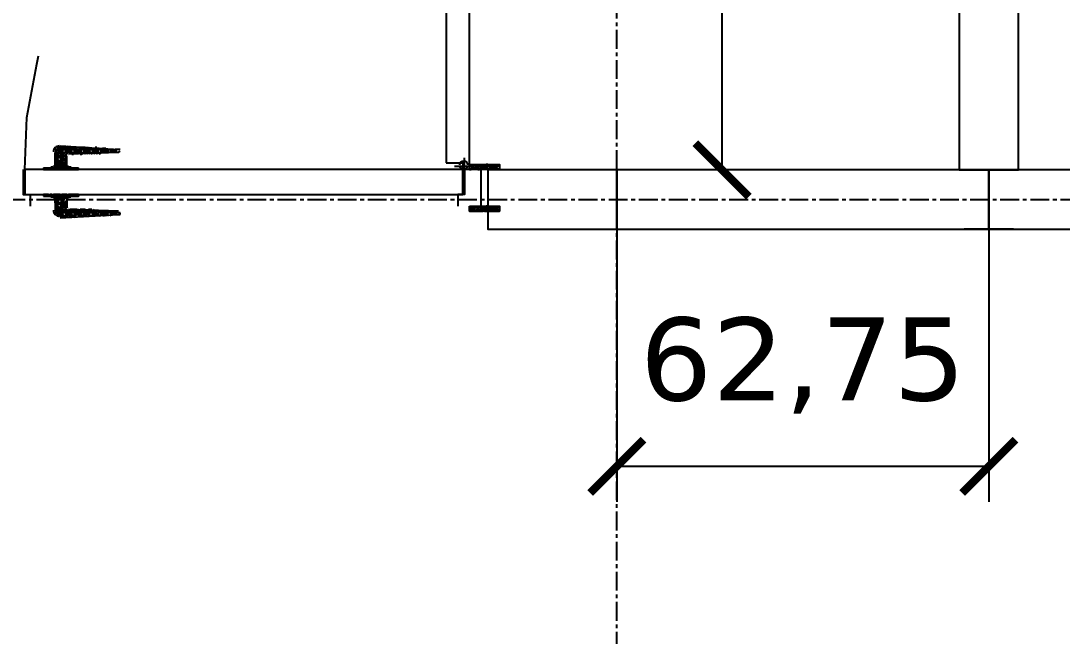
# Model space of a CAD drawing. Header units: centimetres. Extents: x -135 to 5290, y -1327 to 1388.
# Drawn here: x 668.5 to 844.1, y 561.8 to 665.7 of the extents above; entities that cross this region are included whole.
import ezdxf

# ---------------------------------------------------------------- set-up
doc = ezdxf.new("R2010")
doc.units = ezdxf.units.CM
doc.linetypes.add('CENTER', pattern=[5.08, 3.175, -0.635, 0.635, -0.635])
for name, color, linetype in [('AKS', 4, 'CENTER'), ('IC_DUVAR_100', 30, 'Continuous'), ('IC_KAPILAR', 7, 'Continuous'), ('IC_UCLU_H_100', 3, 'Continuous'), ('OZEL_PANEL_OLCU_CM', 3, 'Continuous')]:
    doc.layers.add(name, color=color, linetype=linetype)
doc.styles.add('PORTMAN', font='DejaVuSans.ttf')
doc.dimstyles.new('PORTMAN', dxfattribs={"dimtxt": 14, "dimasz": 9, "dimexe": 6, "dimexo": 5, "dimgap": 4, "dimtad": 1, "dimtxsty": 'PORTMAN', "dimblk": 'ARCHTICK', "dimcen": 2.5, "dimazin": 3, "dimtfac": 0.5, "dimtmove": 2, "dimatfit": 3})

# ---------------------------------------------------------------- blocks, each defined once
blk = doc.blocks.new('kaynak-ic-kapi')
at = {"color": 133, "linetype": 'Continuous', "lineweight": 25, "true_color": 0x6ec1dd}
for p, q in [((54328.39, 7919.03), (54328.39, 7993.18)), ((54324.44, 7991.77), (54324.44, 7920.16)), ((54258.47, 7922.41), (54259.03, 7922.41)), ((54259.03, 7922.41), (54258.47, 7922.41)), ((54258.47, 7921.57), (54258.75, 7922.41)), ((54258.75, 7922.7), (54258.75, 7922.7)), ((54259.03, 7922.7), (54258.75, 7922.7)), ((54258.75, 7922.7), (54258.75, 7922.7)), ((54259.03, 7922.13), (54258.75, 7922.41)), ((54259.03, 7922.7), (54259.31, 7922.98)), ((54259.03, 7922.41), (54259.03, 7922.7)), ((54259.31, 7922.7), (54259.03, 7922.7)), ((54259.03, 7922.41), (54259.03, 7922.41)), ((54259.31, 7922.41), (54259.03, 7922.13)), ((54259.31, 7922.98), (54259.31, 7922.7)), ((54259.31, 7922.98), (54269.18, 7922.41)), ((54259.31, 7922.7), (54259.6, 7922.7)), ((54259.31, 7922.41), (54259.6, 7922.41)), ((54259.6, 7922.7), (54259.6, 7922.98)), ((54259.6, 7922.41), (54259.6, 7922.7)), ((54260.44, 7922.7), (54259.6, 7922.7)), ((54259.6, 7922.41), (54259.6, 7922.41)), ((54260.44, 7922.41), (54259.6, 7922.41)), ((54259.6, 7922.41), (54259.88, 7921.57)), ((54259.88, 7921.57), (54260.44, 7922.41)), ((54260.16, 7922.98), (54260.44, 7922.7)), ((54260.72, 7922.41), (54260.16, 7921.29)), ((54260.44, 7922.98), (54260.44, 7922.7)), ((54260.72, 7922.41), (54260.44, 7922.7)), ((54260.72, 7922.41), (54260.44, 7922.41)), ((54260.44, 7922.13), (54260.44, 7922.41)), ((54260.72, 7922.7), (54260.72, 7922.98)), ((54261.01, 7922.7), (54260.72, 7922.7)), ((54260.72, 7922.7), (54260.72, 7922.7)), ((54260.72, 7922.7), (54261.01, 7922.7)), ((54260.72, 7922.41), (54260.72, 7922.13)), ((54260.72, 7922.41), (54261.01, 7922.41)), ((54261.29, 7922.41), (54261.01, 7922.7)), ((54262.13, 7922.7), (54261.01, 7922.7)), ((54261.01, 7922.7), (54261.29, 7922.7)), ((54261.29, 7922.41), (54261.01, 7922.41)), ((54262.13, 7922.41), (54261.01, 7922.41)), ((54261.01, 7922.41), (54261.57, 7921.57)), ((54262.13, 7922.41), (54261.57, 7921.57)), ((54261.57, 7921.57), (54261.85, 7922.41)), ((54261.85, 7922.7), (54261.85, 7922.7)), ((54261.85, 7922.7), (54261.85, 7922.7)), ((54262.13, 7922.13), (54261.85, 7922.41)), ((54262.13, 7922.41), (54262.13, 7922.7)), ((54262.13, 7922.41), (54262.13, 7922.7)), ((54262.42, 7922.7), (54262.13, 7922.7)), ((54262.13, 7922.41), (54262.13, 7922.41)), ((54262.42, 7922.41), (54262.13, 7922.13)), ((54262.42, 7922.7), (54262.42, 7922.7)), ((54262.42, 7922.7), (54262.7, 7922.7)), ((54262.7, 7921.57), (54262.42, 7922.41)), ((54262.42, 7922.41), (54262.7, 7922.41)), ((54262.7, 7922.41), (54262.7, 7922.7)), ((54263.54, 7922.7), (54262.7, 7922.7)), ((54262.7, 7922.7), (54262.7, 7922.7)), ((54262.7, 7922.41), (54262.7, 7922.41)), ((54263.54, 7922.41), (54262.7, 7922.41)), ((54262.7, 7922.41), (54262.98, 7921.57)), ((54262.98, 7921.57), (54263.54, 7922.41)), ((54263.83, 7922.41), (54263.26, 7921.57)), ((54263.54, 7922.41), (54263.54, 7922.7)), ((54263.54, 7922.7), (54263.54, 7922.7)), ((54263.54, 7922.7), (54263.54, 7922.7)), ((54263.54, 7922.41), (54263.54, 7922.41)), ((54263.54, 7922.13), (54263.54, 7922.41)), ((54263.83, 7922.7), (54263.83, 7922.7)), ((54263.83, 7922.7), (54263.83, 7922.7)), ((54263.83, 7922.7), (54264.11, 7922.7)), ((54263.83, 7922.41), (54263.83, 7922.13)), ((54263.83, 7922.41), (54264.11, 7922.41)), ((54264.39, 7922.41), (54264.11, 7922.7)), ((54264.11, 7922.7), (54264.11, 7922.7)), ((54264.39, 7922.41), (54264.11, 7922.41)), ((54264.95, 7922.41), (54264.11, 7922.41)), ((54264.11, 7922.41), (54264.67, 7921.57)), ((54264.67, 7921.57), (54264.95, 7922.41)), ((54265.24, 7922.41), (54264.95, 7921.57)), ((54265.24, 7922.41), (54264.95, 7922.41)), ((54264.95, 7922.13), (54264.95, 7922.41)), ((54265.24, 7922.41), (54265.24, 7922.7)), ((54265.24, 7922.41), (54265.24, 7922.7)), ((54265.52, 7922.7), (54265.24, 7922.7)), ((54265.52, 7922.41), (54265.24, 7922.13)), ((54265.52, 7922.7), (54265.52, 7922.7)), ((54265.52, 7922.7), (54265.52, 7922.7)), ((54265.52, 7922.7), (54265.52, 7922.7)), ((54265.8, 7921.57), (54265.52, 7922.41)), ((54265.52, 7922.41), (54265.52, 7922.41)), ((54265.52, 7922.41), (54266.08, 7921.57)), ((54265.8, 7922.41), (54265.8, 7922.7)), ((54265.8, 7922.41), (54265.8, 7922.41)), ((54266.64, 7922.41), (54265.8, 7922.41)), ((54266.08, 7921.57), (54266.36, 7922.41)), ((54266.93, 7922.41), (54266.36, 7921.85)), ((54266.64, 7922.13), (54266.36, 7922.41)), ((54266.64, 7922.41), (54266.64, 7922.7)), ((54266.64, 7922.41), (54266.64, 7922.41)), ((54266.93, 7922.41), (54266.64, 7922.13)), ((54266.93, 7922.41), (54268.34, 7922.41)), ((54266.93, 7922.41), (54267.21, 7922.41)), ((54267.21, 7922.41), (54267.21, 7922.41)), ((54267.21, 7922.41), (54267.21, 7922.41)), ((54268.05, 7922.41), (54267.21, 7922.41)), ((54267.21, 7922.41), (54267.49, 7921.85)), ((54267.77, 7921.85), (54268.05, 7922.41)), ((54268.34, 7922.41), (54268.05, 7921.85)), ((54268.34, 7922.41), (54268.05, 7922.41)), ((54268.05, 7922.13), (54268.05, 7922.41)), ((54268.62, 7921.85), (54268.34, 7922.41)), ((54268.34, 7922.41), (54268.34, 7922.41)), ((54268.34, 7922.41), (54268.34, 7922.13)), ((54268.34, 7922.41), (54268.62, 7922.41)), ((54268.9, 7922.41), (54268.62, 7922.41)), ((54269.46, 7922.41), (54268.62, 7922.41)), ((54268.62, 7922.41), (54268.9, 7921.85)), ((54258.47, 7921.85), (54258.47, 7921.57)), ((54258.47, 7919.59), (54258.47, 7921.85)), ((54258.47, 7921.29), (54258.47, 7921.57)), ((54258.47, 7921.57), (54258.47, 7921.57)), ((54258.47, 7921.29), (54258.47, 7921.29)), ((54258.47, 7921.29), (54258.75, 7921.29)), ((54258.47, 7921), (54258.47, 7920.72)), ((54258.47, 7921), (54258.75, 7921)), ((54258.47, 7920.72), (54258.47, 7920.72)), ((54258.47, 7920.72), (54258.47, 7920.72)), ((54258.47, 7920.72), (54258.75, 7920.16)), ((54258.75, 7921.29), (54259.31, 7922.13)), ((54259.03, 7921.29), (54258.75, 7921.29)), ((54259.03, 7921.29), (54258.75, 7921)), ((54259.6, 7921.29), (54258.75, 7921.29)), ((54259.6, 7921), (54258.75, 7921)), ((54258.75, 7921), (54259.31, 7920.16)), ((54259.03, 7922.13), (54259.31, 7922.13)), ((54259.03, 7922.13), (54259.6, 7921.29)), ((54259.03, 7920.16), (54259.6, 7921)), ((54259.6, 7921.57), (54259.6, 7921.29)), ((54259.6, 7921.57), (54259.88, 7921.57)), ((54259.88, 7921.29), (54259.6, 7921.29)), ((54259.88, 7921.29), (54259.6, 7921)), ((54259.6, 7920.72), (54259.6, 7921)), ((54259.6, 7920.72), (54259.88, 7920.72)), ((54259.6, 7919.88), (54259.88, 7920.72)), ((54260.16, 7921.29), (54259.88, 7921.57)), ((54260.16, 7921), (54259.88, 7920.72)), ((54259.88, 7920.72), (54260.44, 7920.16)), ((54260.16, 7921.29), (54260.72, 7922.13)), ((54260.16, 7921.29), (54260.16, 7921.29)), ((54260.44, 7920.44), (54260.16, 7921)), ((54260.16, 7921), (54260.16, 7921)), ((54260.16, 7921), (54260.44, 7921)), ((54260.44, 7922.13), (54260.72, 7922.13)), ((54260.44, 7921.29), (54260.44, 7921.29)), ((54260.44, 7921.29), (54260.44, 7921.29)), ((54260.44, 7919.59), (54260.44, 7921.29)), ((54260.44, 7921), (54260.44, 7921)), ((54260.44, 7921), (54260.44, 7921)), ((54260.72, 7922.13), (54261.01, 7921.57)), ((54269.18, 7921.85), (54260.72, 7921.57)), ((54260.72, 7921.29), (54260.72, 7921.29)), ((54261.29, 7921.57), (54261.29, 7921.57)), ((54261.29, 7921.57), (54261.57, 7921.57)), ((54261.85, 7921.57), (54262.13, 7922.13)), ((54262.13, 7922.13), (54262.13, 7922.13)), ((54262.13, 7922.13), (54262.42, 7921.57)), ((54262.7, 7921.57), (54262.7, 7921.57)), ((54262.7, 7921.57), (54262.98, 7921.57)), ((54263.54, 7922.13), (54263.83, 7922.13)), ((54263.54, 7921.57), (54263.83, 7922.13)), ((54263.83, 7922.13), (54264.11, 7921.57)), ((54264.95, 7922.13), (54265.24, 7922.13)), ((54264.95, 7921.57), (54265.24, 7922.13)), ((54265.24, 7922.13), (54265.52, 7921.57)), ((54266.64, 7922.13), (54266.93, 7922.13)), ((54266.64, 7921.85), (54266.93, 7922.13)), ((54266.64, 7922.13), (54266.93, 7921.85)), ((54268.05, 7922.13), (54268.34, 7922.13)), ((54268.34, 7921.85), (54268.34, 7922.13)), ((54268.34, 7922.13), (54268.62, 7921.85)), ((54269.18, 7921.85), (54269.46, 7922.13)), ((54269.46, 7922.13), (54269.46, 7922.13)), ((54327.54, 7918.47), (54327.54, 7921)), ((54327.54, 7919.03), (54253.39, 7919.03)), ((54253.39, 7919.03), (54253.39, 7914.8)), ((54256.78, 7919.03), (54256.49, 7919.31)), ((54256.49, 7919.31), (54262.42, 7919.31)), ((54256.78, 7919.03), (54256.49, 7919.03)), ((54256.49, 7919.03), (54256.49, 7919.03)), ((54256.78, 7919.03), (54257.06, 7919.31)), ((54256.78, 7919.31), (54257.06, 7919.03)), ((54256.78, 7919.03), (54257.06, 7919.03)), ((54257.34, 7919.31), (54257.06, 7919.03)), ((54257.34, 7919.03), (54257.62, 7919.31)), ((54257.62, 7919.31), (54257.9, 7919.03)), ((54257.9, 7919.31), (54257.9, 7919.59)), ((54257.9, 7919.59), (54258.19, 7919.31)), ((54257.9, 7919.59), (54257.9, 7919.31)), ((54258.19, 7919.03), (54257.9, 7919.31)), ((54258.19, 7919.59), (54258.19, 7919.59)), ((54259.03, 7919.59), (54258.19, 7919.59)), ((54258.19, 7919.59), (54260.72, 7919.59)), ((54258.19, 7919.59), (54258.19, 7919.59)), ((54258.19, 7919.31), (54258.47, 7919.03)), ((54258.19, 7919.03), (54258.19, 7919.03)), ((54258.19, 7919.03), (54258.47, 7919.03)), ((54259.03, 7920.16), (54258.47, 7920.16)), ((54258.47, 7919.88), (54259.03, 7919.88)), ((54258.47, 7919.03), (54258.75, 7919.31)), ((54259.03, 7920.16), (54258.75, 7920.16)), ((54259.03, 7919.31), (54258.75, 7919.59)), ((54258.75, 7919.31), (54258.75, 7919.59)), ((54259.03, 7919.88), (54259.03, 7920.16)), ((54259.31, 7919.88), (54259.03, 7920.16)), ((54259.03, 7920.16), (54259.31, 7920.16)), ((54259.03, 7919.88), (54259.03, 7919.59)), ((54259.03, 7919.59), (54259.31, 7919.31)), ((54259.03, 7919.31), (54259.31, 7919.31)), ((54259.03, 7919.03), (54259.31, 7919.31)), ((54259.31, 7919.88), (54260.44, 7919.88)), ((54259.31, 7919.88), (54259.6, 7919.88)), ((54259.31, 7919.88), (54259.6, 7919.88)), ((54259.31, 7919.31), (54259.6, 7919.03)), ((54259.6, 7919.88), (54259.6, 7920.16)), ((54260.44, 7920.16), (54259.6, 7920.16)), ((54259.6, 7919.88), (54259.6, 7919.59)), ((54259.6, 7919.88), (54259.6, 7919.59)), ((54260.44, 7919.59), (54259.6, 7919.59)), ((54259.6, 7919.03), (54259.6, 7919.03)), ((54259.6, 7919.03), (54259.88, 7919.03)), ((54260.44, 7920.16), (54260.44, 7920.16)), ((54260.44, 7919.59), (54260.44, 7919.59)), ((54260.44, 7919.31), (54260.44, 7919.59)), ((54260.44, 7919.31), (54260.72, 7919.31)), ((54260.44, 7919.03), (54260.72, 7919.31)), ((54260.72, 7919.59), (54260.72, 7919.59)), ((54260.72, 7919.59), (54260.72, 7919.59)), ((54261.01, 7919.59), (54261.01, 7919.31)), ((54261.29, 7919.03), (54261.01, 7919.31)), ((54261.29, 7919.31), (54261.57, 7919.03)), ((54261.29, 7919.03), (54261.29, 7919.03)), ((54261.29, 7919.03), (54261.57, 7919.03)), ((54261.57, 7919.03), (54261.85, 7919.31)), ((54262.13, 7919.31), (54261.85, 7919.03)), ((54261.85, 7919.03), (54262.13, 7919.31)), ((54262.42, 7919.31), (54262.42, 7919.31)), ((54325.85, 7919.59), (54328.95, 7919.59)), ((54327.26, 7914.8), (54327.26, 7919.03)), ((54328.95, 7919.59), (54328.39, 7919.59)), ((54328.39, 7919.31), (54328.67, 7919.03)), ((54328.39, 7919.03), (54328.67, 7919.03)), ((54329.24, 7919.88), (54328.67, 7919.03)), ((54328.67, 7919.03), (54328.95, 7919.59)), ((54329.24, 7919.88), (54328.95, 7919.59)), ((54328.95, 7919.31), (54328.95, 7919.59)), ((54328.95, 7919.31), (54329.24, 7919.31)), ((54328.95, 7919.03), (54329.24, 7919.31)), ((54329.24, 7919.88), (54329.24, 7919.88)), ((54329.24, 7919.88), (54329.24, 7919.88)), ((54329.52, 7919.88), (54329.24, 7919.59)), ((54329.24, 7919.59), (54329.52, 7919.03)), ((54329.8, 7919.03), (54329.52, 7919.88)), ((54329.52, 7919.88), (54329.52, 7919.88)), ((54329.52, 7919.88), (54330.08, 7919.03)), ((54329.8, 7919.88), (54329.8, 7919.88)), ((54329.8, 7919.88), (54329.8, 7919.59)), ((54330.65, 7919.59), (54329.8, 7919.59)), ((54329.8, 7919.03), (54329.8, 7919.03)), ((54329.8, 7919.03), (54330.08, 7919.03)), ((54330.08, 7919.03), (54330.36, 7919.59)), ((54330.93, 7919.88), (54330.36, 7919.03)), ((54330.65, 7919.31), (54330.36, 7919.59)), ((54330.36, 7912.83), (54330.36, 7919.03)), ((54330.65, 7919.88), (54330.65, 7919.88)), ((54330.65, 7919.88), (54330.65, 7919.59)), ((54330.65, 7919.31), (54330.93, 7919.31)), ((54330.65, 7919.03), (54330.93, 7919.31)), ((54331.49, 7919.03), (54330.93, 7919.88)), ((54330.93, 7919.88), (54330.93, 7919.59)), ((54330.93, 7919.88), (54331.21, 7919.88)), ((54330.93, 7919.59), (54331.21, 7919.03)), ((54331.49, 7919.88), (54331.21, 7919.88)), ((54331.49, 7919.88), (54331.21, 7919.59)), ((54331.21, 7919.88), (54331.49, 7919.03)), ((54332.05, 7919.59), (54331.21, 7919.59)), ((54331.49, 7919.03), (54331.21, 7919.03)), ((54331.49, 7919.03), (54332.05, 7919.59)), ((54331.49, 7919.03), (54331.49, 7919.03)), ((54332.34, 7919.88), (54331.77, 7919.03)), ((54332.34, 7919.88), (54332.05, 7919.59)), ((54332.05, 7919.31), (54332.05, 7919.59)), ((54332.05, 7919.31), (54332.34, 7919.31)), ((54332.05, 7919.03), (54332.34, 7919.31)), ((54332.9, 7919.03), (54332.34, 7919.88)), ((54332.34, 7919.88), (54332.34, 7919.88)), ((54332.34, 7919.88), (54332.34, 7919.59)), ((54332.34, 7919.88), (54332.62, 7919.88)), ((54332.34, 7919.59), (54332.62, 7919.03)), ((54332.62, 7919.88), (54333.18, 7919.03)), ((54332.9, 7919.88), (54332.9, 7919.88)), ((54332.9, 7919.88), (54332.9, 7919.59)), ((54333.46, 7919.59), (54332.9, 7919.59)), ((54332.9, 7919.03), (54332.9, 7919.03)), ((54332.9, 7919.03), (54333.18, 7919.03)), ((54333.18, 7919.03), (54333.46, 7919.31)), ((54333.46, 7919.03), (54333.46, 7919.03)), ((54253.39, 7914.8), (54327.26, 7914.8)), ((54254.24, 7914.8), (54254.24, 7912.83)), ((54256.49, 7914.8), (54256.49, 7914.8)), ((54256.78, 7914.52), (54256.49, 7914.8)), ((54257.34, 7914.8), (54256.49, 7914.8)), ((54256.49, 7914.8), (54256.49, 7914.8)), ((54256.49, 7914.8), (54256.49, 7914.52)), ((54256.49, 7914.52), (54256.49, 7914.52)), ((54256.78, 7914.52), (54256.49, 7914.52)), ((54256.49, 7914.52), (54256.49, 7914.52)), ((54257.62, 7914.52), (54257.34, 7914.8)), ((54257.34, 7914.8), (54257.34, 7914.8)), ((54257.34, 7914.8), (54257.34, 7914.8)), ((54257.62, 7914.52), (54257.34, 7914.52)), ((54257.9, 7914.8), (54257.62, 7914.8)), ((54257.62, 7914.8), (54257.62, 7914.8)), ((54257.62, 7914.8), (54257.9, 7914.8)), ((54257.62, 7914.52), (54257.62, 7914.52)), ((54257.62, 7914.52), (54257.62, 7914.52)), ((54257.62, 7914.52), (54257.9, 7914.52)), ((54257.9, 7914.8), (54258.19, 7914.8)), ((54257.9, 7914.52), (54258.19, 7914.52)), ((54257.9, 7914.24), (54257.9, 7914.52)), ((54258.19, 7914.52), (54258.19, 7914.8)), ((54259.03, 7914.8), (54258.19, 7914.8)), ((54258.19, 7914.24), (54258.19, 7914.52)), ((54258.19, 7914.52), (54258.19, 7914.24)), ((54259.03, 7914.24), (54258.19, 7914.24)), ((54258.19, 7914.24), (54258.19, 7914.24)), ((54258.19, 7914.24), (54260.72, 7914.24)), ((54258.47, 7913.67), (54258.75, 7914.24)), ((54258.47, 7914.24), (54258.47, 7911.98)), ((54258.47, 7913.39), (54258.47, 7913.67)), ((54258.47, 7913.67), (54258.47, 7913.67)), ((54258.47, 7913.67), (54258.47, 7913.67)), ((54258.47, 7913.39), (54258.47, 7913.39)), ((54258.47, 7913.39), (54258.75, 7913.39)), ((54259.03, 7914.8), (54258.75, 7914.8)), ((54258.75, 7914.8), (54258.75, 7914.8)), ((54259.03, 7914.24), (54258.75, 7914.24)), ((54258.75, 7914.24), (54258.75, 7914.24)), ((54258.75, 7913.39), (54259.31, 7914.24)), ((54259.03, 7913.39), (54258.75, 7913.39)), ((54259.03, 7913.39), (54258.75, 7913.11)), ((54259.6, 7913.39), (54258.75, 7913.39)), ((54259.03, 7914.52), (54259.03, 7914.8)), ((54259.31, 7914.8), (54259.03, 7914.8)), ((54259.03, 7914.52), (54259.03, 7914.24)), ((54259.31, 7914.52), (54259.03, 7914.52)), ((54259.03, 7914.24), (54259.03, 7914.52)), ((54259.03, 7914.24), (54259.31, 7914.52)), ((54259.03, 7914.24), (54259.31, 7914.24)), ((54259.03, 7914.24), (54259.31, 7914.24)), ((54259.31, 7914.8), (54259.31, 7914.8)), ((54259.31, 7914.8), (54259.6, 7914.8)), ((54259.31, 7914.52), (54259.6, 7914.52)), ((54259.31, 7914.24), (54259.31, 7914.24)), ((54259.31, 7914.24), (54259.6, 7913.39)), ((54259.6, 7914.52), (54259.6, 7914.8)), ((54260.44, 7914.8), (54259.6, 7914.8)), ((54259.6, 7914.8), (54259.6, 7914.8)), ((54259.6, 7914.24), (54259.6, 7914.52)), ((54259.6, 7914.52), (54259.6, 7914.52)), ((54259.6, 7914.52), (54259.88, 7914.24)), ((54259.88, 7913.39), (54259.6, 7914.24)), ((54260.44, 7914.24), (54259.6, 7914.24)), ((54259.6, 7913.67), (54259.6, 7913.39)), ((54259.6, 7913.67), (54259.88, 7913.67)), ((54259.88, 7913.39), (54259.6, 7913.39)), ((54259.88, 7913.39), (54259.6, 7913.11)), ((54259.88, 7913.67), (54260.16, 7914.24)), ((54259.88, 7914.24), (54259.88, 7913.67)), ((54260.16, 7913.39), (54259.88, 7913.67)), ((54260.16, 7914.24), (54260.44, 7914.24)), ((54260.44, 7913.96), (54260.16, 7913.39)), ((54260.16, 7913.39), (54260.44, 7913.67)), ((54260.16, 7913.39), (54260.16, 7913.39)), ((54260.72, 7914.52), (54260.44, 7914.8)), ((54260.72, 7914.52), (54260.44, 7914.8)), ((54260.44, 7914.8), (54260.44, 7914.8)), ((54260.44, 7914.8), (54260.44, 7914.8)), ((54260.72, 7914.52), (54260.44, 7914.24)), ((54260.44, 7914.24), (54260.44, 7914.24)), ((54260.44, 7914.24), (54260.72, 7914.24)), ((54260.44, 7914.24), (54260.44, 7912.55)), ((54260.44, 7913.39), (54260.44, 7913.39)), ((54260.44, 7913.39), (54260.44, 7913.39)), ((54261.01, 7914.8), (54260.72, 7914.8)), ((54260.72, 7914.8), (54260.72, 7914.8)), ((54260.72, 7914.8), (54261.01, 7914.8)), ((54261.01, 7914.24), (54260.72, 7914.52)), ((54260.72, 7914.52), (54260.72, 7914.24)), ((54260.72, 7914.52), (54261.01, 7914.52)), ((54260.72, 7914.24), (54260.72, 7914.24)), ((54260.72, 7914.24), (54260.72, 7914.24)), ((54260.72, 7914.24), (54260.72, 7914.24)), ((54261.29, 7914.52), (54261.01, 7914.8)), ((54262.13, 7914.8), (54261.01, 7914.8)), ((54261.01, 7914.8), (54261.29, 7914.8)), ((54261.01, 7914.52), (54261.01, 7914.52)), ((54261.01, 7914.24), (54261.01, 7914.52)), ((54261.29, 7914.52), (54261.29, 7914.52)), ((54261.85, 7914.8), (54261.85, 7914.8)), ((54261.85, 7914.8), (54261.85, 7914.8)), ((54262.13, 7914.52), (54262.13, 7914.8)), ((54262.13, 7914.52), (54262.13, 7914.8)), ((54262.42, 7914.8), (54262.13, 7914.8)), ((54262.13, 7914.52), (54262.13, 7914.52)), ((54262.13, 7914.52), (54262.13, 7914.52)), ((54262.42, 7914.8), (54262.42, 7914.8)), ((54262.42, 7914.8), (54262.42, 7914.8)), ((54262.42, 7914.52), (54262.42, 7914.52)), ((54262.42, 7914.52), (54262.42, 7914.52)), ((54262.42, 7914.52), (54262.42, 7914.52)), ((54326.42, 7914.8), (54326.42, 7912.83)), ((54259.31, 7911.98), (54258.47, 7913.11)), ((54258.47, 7913.11), (54258.47, 7912.83)), ((54258.47, 7913.11), (54258.75, 7913.11)), ((54258.47, 7912.83), (54258.47, 7912.83)), ((54258.47, 7912.83), (54258.47, 7912.83)), ((54258.47, 7912.83), (54258.75, 7912.26)), ((54259.03, 7912.26), (54258.47, 7912.26)), ((54258.47, 7911.98), (54259.03, 7911.98)), ((54259.03, 7911.7), (54258.47, 7911.7)), ((54258.47, 7911.42), (54258.75, 7911.7)), ((54259.6, 7913.11), (54258.75, 7913.11)), ((54258.75, 7913.11), (54259.31, 7912.26)), ((54259.03, 7912.26), (54258.75, 7912.26)), ((54259.03, 7911.42), (54258.75, 7911.7)), ((54259.03, 7912.26), (54259.6, 7913.11)), ((54259.03, 7911.98), (54259.03, 7912.26)), ((54259.31, 7911.98), (54259.03, 7912.26)), ((54259.03, 7912.26), (54259.31, 7912.26)), ((54259.03, 7911.98), (54259.03, 7911.7)), ((54259.31, 7911.7), (54259.03, 7911.7)), ((54259.03, 7911.7), (54259.6, 7910.85)), ((54259.31, 7911.98), (54259.6, 7911.98)), ((54259.88, 7910.85), (54259.31, 7911.7)), ((54259.31, 7911.7), (54259.6, 7911.7)), ((54259.6, 7912.83), (54259.6, 7913.11)), ((54259.6, 7912.83), (54259.88, 7912.83)), ((54259.6, 7911.98), (54259.88, 7912.83)), ((54259.6, 7911.98), (54259.6, 7912.26)), ((54260.44, 7912.26), (54259.6, 7912.26)), ((54259.6, 7911.98), (54259.6, 7911.7)), ((54260.44, 7911.7), (54259.6, 7911.7)), ((54259.6, 7911.7), (54259.88, 7911.14)), ((54260.16, 7913.11), (54259.88, 7912.83)), ((54259.88, 7912.83), (54260.44, 7912.26)), ((54259.88, 7910.85), (54260.44, 7911.7)), ((54260.44, 7912.55), (54260.16, 7913.11)), ((54260.16, 7913.11), (54260.16, 7913.11)), ((54260.16, 7913.11), (54260.44, 7913.11)), ((54260.44, 7913.11), (54260.44, 7913.11)), ((54260.44, 7913.11), (54260.44, 7913.11)), ((54260.72, 7911.98), (54260.44, 7912.26)), ((54260.72, 7911.98), (54260.44, 7912.26)), ((54260.44, 7912.26), (54260.44, 7912.26)), ((54260.72, 7911.98), (54260.44, 7911.7)), ((54260.44, 7911.42), (54260.44, 7911.7)), ((54260.72, 7912.55), (54260.72, 7912.55)), ((54260.72, 7911.98), (54260.72, 7912.26)), ((54260.72, 7912.26), (54260.72, 7912.26)), ((54269.18, 7911.98), (54260.72, 7912.26)), ((54260.72, 7911.98), (54261.01, 7911.98)), ((54261.29, 7910.85), (54260.72, 7911.7)), ((54260.72, 7911.7), (54260.72, 7911.7)), ((54260.72, 7911.7), (54261.01, 7911.7)), ((54260.72, 7911.7), (54261.01, 7910.85)), ((54261.29, 7911.98), (54261.01, 7912.26)), ((54262.13, 7912.26), (54261.01, 7912.26)), ((54261.01, 7911.98), (54261.29, 7912.26)), ((54261.29, 7911.98), (54261.01, 7911.7)), ((54262.13, 7911.7), (54261.01, 7911.7)), ((54261.01, 7911.7), (54261.57, 7911.14)), ((54261.57, 7910.85), (54261.85, 7911.7)), ((54261.85, 7912.26), (54261.85, 7912.26)), ((54261.85, 7912.26), (54261.85, 7912.26)), ((54262.13, 7911.98), (54261.85, 7911.14)), ((54262.13, 7911.42), (54261.85, 7911.7)), ((54262.13, 7911.98), (54262.13, 7912.26)), ((54262.13, 7911.98), (54262.13, 7912.26)), ((54262.42, 7911.98), (54262.13, 7912.26)), ((54262.13, 7911.98), (54262.13, 7911.7)), ((54262.42, 7911.7), (54262.13, 7911.7)), ((54262.13, 7911.7), (54262.42, 7911.14)), ((54262.42, 7912.26), (54262.42, 7911.98)), ((54262.42, 7911.98), (54262.7, 7911.98)), ((54262.7, 7911.14), (54262.42, 7911.7)), ((54262.42, 7911.7), (54262.7, 7911.7)), ((54262.7, 7911.98), (54262.7, 7912.26)), ((54263.54, 7912.26), (54262.7, 7912.26)), ((54262.7, 7911.98), (54262.7, 7912.26)), ((54262.7, 7911.98), (54262.7, 7911.7)), ((54263.54, 7911.7), (54262.7, 7911.7)), ((54262.7, 7911.7), (54262.98, 7911.14)), ((54262.98, 7911.14), (54263.54, 7911.7)), ((54263.26, 7912.26), (54263.54, 7912.26)), ((54263.83, 7911.98), (54263.54, 7912.26)), ((54263.54, 7911.98), (54263.54, 7912.26)), ((54263.54, 7912.26), (54263.54, 7912.26)), ((54263.54, 7911.98), (54263.54, 7911.7)), ((54263.54, 7911.42), (54263.54, 7911.7)), ((54263.83, 7911.98), (54263.83, 7912.26)), ((54263.83, 7911.98), (54264.11, 7911.98)), ((54264.39, 7911.14), (54263.83, 7911.7)), ((54263.83, 7911.7), (54263.83, 7911.7)), ((54263.83, 7911.7), (54264.11, 7911.7)), ((54263.83, 7911.7), (54264.11, 7911.14)), ((54264.39, 7911.98), (54264.11, 7912.26)), ((54264.67, 7912.26), (54264.11, 7912.26)), ((54264.11, 7911.98), (54264.11, 7912.26)), ((54264.39, 7911.98), (54264.11, 7911.7)), ((54264.95, 7911.7), (54264.11, 7911.7)), ((54264.11, 7911.7), (54264.39, 7911.14)), ((54264.67, 7911.14), (54264.95, 7911.7)), ((54265.24, 7911.98), (54264.95, 7912.26)), ((54265.24, 7911.98), (54264.95, 7911.14)), ((54265.24, 7911.98), (54264.95, 7911.7)), ((54264.95, 7911.42), (54264.95, 7911.7)), ((54265.24, 7911.98), (54265.24, 7912.26)), ((54265.52, 7911.98), (54265.24, 7911.98)), ((54265.52, 7911.7), (54265.24, 7911.7)), ((54265.24, 7911.7), (54265.52, 7911.14)), ((54265.52, 7911.98), (54265.52, 7911.98)), ((54265.52, 7911.98), (54265.52, 7911.98)), ((54265.52, 7911.98), (54265.8, 7911.98)), ((54265.8, 7911.14), (54265.52, 7911.7)), ((54265.52, 7911.7), (54265.52, 7911.7)), ((54265.52, 7911.7), (54266.08, 7911.14)), ((54265.8, 7911.98), (54265.8, 7911.98)), ((54265.8, 7911.98), (54265.8, 7911.7)), ((54266.64, 7911.7), (54265.8, 7911.7)), ((54266.08, 7911.14), (54266.36, 7911.7)), ((54266.93, 7911.98), (54266.36, 7911.14)), ((54266.64, 7911.42), (54266.36, 7911.7)), ((54266.93, 7911.98), (54266.64, 7911.98)), ((54266.64, 7911.98), (54266.64, 7911.98)), ((54266.64, 7911.98), (54266.64, 7911.7)), ((54266.93, 7911.7), (54266.64, 7911.7)), ((54266.64, 7911.7), (54266.93, 7911.14)), ((54266.93, 7911.98), (54266.93, 7911.98)), ((54266.93, 7911.98), (54267.21, 7911.98)), ((54267.21, 7911.14), (54266.93, 7911.7)), ((54266.93, 7911.7), (54267.21, 7911.7)), ((54267.21, 7911.98), (54267.21, 7911.98)), ((54267.21, 7911.98), (54267.21, 7911.7)), ((54267.21, 7911.98), (54267.21, 7911.98)), ((54268.05, 7911.7), (54267.21, 7911.7)), ((54267.21, 7911.7), (54267.49, 7911.14)), ((54267.77, 7911.14), (54268.05, 7911.7)), ((54268.34, 7911.98), (54268.05, 7911.42)), ((54268.34, 7911.98), (54268.05, 7911.7)), ((54268.05, 7911.42), (54268.05, 7911.7)), ((54268.34, 7911.98), (54268.34, 7911.98)), ((54268.34, 7911.98), (54268.34, 7911.98)), ((54268.62, 7911.42), (54268.34, 7911.7)), ((54268.34, 7911.7), (54268.34, 7911.7)), ((54268.34, 7911.7), (54268.62, 7911.7)), ((54268.34, 7911.7), (54268.34, 7911.42)), ((54268.9, 7911.98), (54268.62, 7911.7)), ((54269.46, 7911.7), (54268.62, 7911.7)), ((54268.62, 7911.7), (54268.9, 7911.42)), ((54268.9, 7911.98), (54268.9, 7911.98)), ((54269.18, 7911.7), (54269.18, 7911.7)), ((54269.46, 7911.42), (54269.46, 7911.7)), ((54328.39, 7912.83), (54328.67, 7912.83)), ((54328.39, 7912.55), (54328.67, 7912.83)), ((54328.39, 7912.83), (54328.95, 7912.26)), ((54328.95, 7912.26), (54328.39, 7912.26)), ((54329.24, 7911.98), (54328.67, 7912.83)), ((54328.95, 7912.83), (54329.24, 7912.26)), ((54329.24, 7911.98), (54328.95, 7912.26)), ((54328.95, 7912.26), (54328.95, 7912.26)), ((54328.95, 7912.26), (54329.24, 7912.26)), ((54329.24, 7912.26), (54329.52, 7912.83)), ((54329.52, 7911.98), (54329.24, 7912.26)), ((54329.24, 7911.98), (54329.24, 7911.98)), ((54329.24, 7911.98), (54329.24, 7911.98)), ((54329.8, 7912.83), (54329.52, 7911.98)), ((54329.52, 7911.98), (54330.08, 7912.83)), ((54329.52, 7911.98), (54329.52, 7911.98)), ((54329.8, 7912.83), (54329.8, 7912.83)), ((54329.8, 7912.83), (54330.08, 7912.83)), ((54329.8, 7911.98), (54329.8, 7912.26)), ((54330.65, 7912.26), (54329.8, 7912.26)), ((54329.8, 7911.98), (54329.8, 7911.98)), ((54330.08, 7912.83), (54330.36, 7912.26)), ((54330.93, 7911.98), (54330.36, 7912.83)), ((54330.65, 7912.26), (54330.36, 7912.26)), ((54330.65, 7912.83), (54330.93, 7912.26)), ((54330.65, 7911.98), (54330.65, 7912.26)), ((54330.65, 7912.26), (54330.93, 7912.26)), ((54330.65, 7911.98), (54330.65, 7911.98)), ((54331.49, 7912.83), (54330.93, 7911.98)), ((54330.93, 7912.26), (54331.21, 7912.83)), ((54330.93, 7911.98), (54330.93, 7912.26)), ((54330.93, 7911.98), (54331.21, 7911.98)), ((54331.49, 7912.83), (54331.21, 7912.83)), ((54331.21, 7911.98), (54331.49, 7912.83)), ((54331.49, 7911.98), (54331.21, 7912.26)), ((54332.05, 7912.26), (54331.21, 7912.26)), ((54331.49, 7912.83), (54331.49, 7912.83)), ((54331.49, 7912.83), (54332.05, 7912.26)), ((54331.49, 7911.98), (54331.49, 7911.98)), ((54332.34, 7911.98), (54331.77, 7912.83)), ((54332.05, 7912.83), (54332.34, 7912.26)), ((54332.05, 7912.26), (54332.05, 7912.26)), ((54332.05, 7912.26), (54332.34, 7912.26)), ((54332.34, 7912.26), (54332.62, 7912.83)), ((54332.34, 7911.98), (54332.34, 7912.26)), ((54332.34, 7911.98), (54332.62, 7911.98)), ((54332.62, 7911.98), (54333.18, 7912.83)), ((54332.9, 7912.83), (54332.9, 7912.83)), ((54332.9, 7912.83), (54333.18, 7912.83)), ((54332.9, 7911.98), (54332.9, 7912.26)), ((54333.46, 7912.26), (54332.9, 7912.26)), ((54332.9, 7911.98), (54332.9, 7911.98)), ((54333.18, 7912.83), (54333.46, 7912.55)), ((54333.46, 7912.83), (54333.46, 7912.83)), ((54259.03, 7911.42), (54259.31, 7911.42)), ((54259.03, 7911.14), (54259.31, 7911.42)), ((54259.31, 7910.85), (54269.18, 7911.42)), ((54259.6, 7911.14), (54259.6, 7910.85)), ((54259.6, 7911.14), (54259.88, 7911.14)), ((54259.88, 7910.85), (54259.88, 7910.85)), ((54260.44, 7911.42), (54260.72, 7911.42)), ((54260.44, 7910.85), (54260.72, 7911.42)), ((54261.29, 7911.14), (54261.29, 7910.85)), ((54261.29, 7911.14), (54261.57, 7911.14)), ((54261.85, 7911.14), (54262.13, 7911.42)), ((54262.13, 7911.42), (54262.13, 7911.42)), ((54262.7, 7911.14), (54262.7, 7911.14)), ((54262.7, 7911.14), (54262.98, 7911.14)), ((54263.54, 7911.42), (54263.83, 7911.42)), ((54263.54, 7911.14), (54263.83, 7911.42)), ((54264.95, 7911.42), (54265.24, 7911.42)), ((54265.24, 7911.14), (54265.24, 7911.42)), ((54266.64, 7911.42), (54266.93, 7911.42)), ((54266.64, 7911.14), (54266.93, 7911.42)), ((54268.05, 7911.42), (54268.34, 7911.42)), ((54268.34, 7911.42), (54268.34, 7911.42)), ((54269.18, 7911.42), (54269.46, 7911.42)), ((54269.18, 7911.42), (54269.18, 7911.42))]:
    blk.add_line(p, q, dxfattribs=at)
at = {"color": 7, "linetype": 'Continuous', "lineweight": 25}
blk.add_lwpolyline([(54253.39, 7919.03), (54253.68, 7927.77), (54255.37, 7936.79), (54255.65, 7938.2)], dxfattribs=at)
at = {"color": 133, "linetype": 'Continuous', "lineweight": 25, "true_color": 0x6ec1dd}
for points in [[(54259.31, 7922.41), (54258.47, 7921.29), (54258.47, 7921)], [(54259.88, 7921.29), (54259.31, 7922.41), (54259.03, 7922.7)], [(54259.31, 7922.41), (54260.72, 7922.41), (54262.13, 7922.41), (54263.54, 7922.41)], [(54261.29, 7921.57), (54260.72, 7922.41), (54260.44, 7922.98)], [(54264.39, 7921.57), (54263.83, 7922.41), (54263.54, 7922.7)], [(54263.83, 7922.41), (54265.24, 7922.41), (54266.64, 7922.41)], [(54267.21, 7921.85), (54266.93, 7922.41), (54266.93, 7922.7)], [(54258.47, 7921.29), (54259.88, 7921.29), (54260.44, 7921.29)], [(54259.31, 7919.59), (54259.31, 7919.88), (54258.47, 7921)], [(54259.88, 7921.29), (54259.31, 7919.88), (54259.03, 7919.59), (54259.03, 7919.31), (54258.75, 7919.03)], [(54253.11, 7919.03), (54253.11, 7914.8), (54254.24, 7914.8)], [(54256.49, 7919.31), (54256.49, 7919.03), (54262.42, 7919.03), (54262.42, 7919.31)], [(54259.31, 7919.88), (54259.31, 7919.59), (54259.03, 7919.59)], [(54259.31, 7919.59), (54259.6, 7919.31), (54259.88, 7919.03)], [(54259.6, 7919.59), (54259.6, 7919.31), (54259.88, 7919.03)], [(54259.88, 7919.03), (54260.16, 7919.31), (54260.44, 7919.59)], [(54260.72, 7919.59), (54260.44, 7919.31), (54260.16, 7919.03)], [(54260.72, 7919.59), (54260.72, 7919.31), (54261.01, 7919.03)], [(54324.44, 7920.16), (54327.26, 7920.16), (54327.26, 7919.03)], [(54327.54, 7919.03), (54327.54, 7914.8), (54326.42, 7914.8)], [(54328.39, 7919.03), (54328.39, 7919.88), (54333.46, 7919.88), (54333.46, 7919.03), (54327.54, 7919.03)], [(54328.39, 7919.88), (54329.24, 7919.88), (54330.65, 7919.88)], [(54330.93, 7919.88), (54332.34, 7919.88), (54333.46, 7919.88)], [(54256.49, 7914.8), (54262.42, 7914.8), (54262.42, 7914.52), (54256.49, 7914.52)], [(54256.49, 7914.52), (54257.62, 7914.52), (54259.03, 7914.52)], [(54257.9, 7914.52), (54257.62, 7914.52), (54257.62, 7914.8)], [(54259.03, 7914.24), (54258.47, 7913.39), (54258.47, 7913.11)], [(54258.47, 7913.39), (54259.88, 7913.39), (54260.44, 7913.39)], [(54259.88, 7913.39), (54259.31, 7911.98), (54258.75, 7911.14)], [(54259.6, 7914.24), (54259.31, 7914.52), (54259.03, 7914.8)], [(54259.31, 7914.52), (54260.72, 7914.52), (54262.13, 7914.52), (54262.42, 7914.52)], [(54260.72, 7914.52), (54260.44, 7914.52), (54260.44, 7914.24)], [(54259.31, 7911.98), (54260.72, 7911.98), (54262.13, 7911.98), (54263.54, 7911.98)], [(54261.01, 7912.26), (54260.72, 7911.98), (54260.16, 7910.85)], [(54263.83, 7912.26), (54263.83, 7911.98), (54263.26, 7911.14)], [(54263.83, 7911.98), (54265.24, 7911.98), (54266.64, 7911.98)], [(54266.93, 7911.98), (54268.34, 7911.98), (54269.18, 7911.98)], [(54328.39, 7911.98), (54329.24, 7911.98), (54330.65, 7911.98)], [(54330.93, 7911.98), (54332.34, 7911.98), (54333.46, 7911.98)], [(54332.9, 7912.83), (54332.34, 7911.98), (54332.05, 7912.26)]]:
    blk.add_lwpolyline(points, dxfattribs=at)
for points in [[(54269.18, 7922.13), (54269.18, 7922.13)], [(54328.39, 7912.83), (54333.46, 7912.83), (54333.46, 7911.98), (54328.39, 7911.98)]]:
    blk.add_lwpolyline(points, close=True, dxfattribs=at)
for points in [[(54258.49, 7922.7), (54258.3, 7922.52), (54258.19, 7922.26), (54258.19, 7921.99)], [(54259.22, 7922.98), (54258.95, 7922.99), (54258.69, 7922.89), (54258.49, 7922.7)], [(54327.4, 7920.44), (54327.01, 7920.44), (54326.7, 7920.12), (54326.7, 7919.74)], [(54328.11, 7919.74), (54328.11, 7920.12), (54327.79, 7920.44), (54327.4, 7920.44)], [(54326.7, 7919.74), (54326.7, 7919.35), (54327.01, 7919.03), (54327.4, 7919.03)], [(54327.4, 7919.03), (54327.79, 7919.03), (54328.11, 7919.35), (54328.11, 7919.74)], [(54258.19, 7912.12), (54258.19, 7911.85), (54258.3, 7911.6), (54258.49, 7911.41)], [(54258.49, 7911.41), (54258.69, 7911.22), (54258.95, 7911.13), (54259.22, 7911.14)]]:
    blk.add_open_spline(points, degree=3, dxfattribs=at)
blk = doc.blocks.new('BOM_K01_IC_KAPI_ACIKLIK820')
at = {"layer": 'IC_KAPILAR'}
blk.add_blockref('kaynak-ic-kapi', (0, 0), dxfattribs=at)
blk = doc.blocks.new('BOM_I15_1255p0_IC_K01_SOL_UST')
blk.add_lwpolyline([(0, 103.75), (10, 103.75), (10, 125.5), (0, 125.5)], close=True)
at = {"layer": 'IC_KAPILAR', "rotation": 90}
blk.add_blockref('BOM_K01_IC_KAPI_ACIKLIK820', (7918.93, -54227.719), dxfattribs=at)
blk = doc.blocks.new('BOM_I17_627p5_IC_DOLU')
blk.add_lwpolyline([(0, 0), (10, 0), (10, 62.75), (0, 62.75)], close=True)
blk = doc.blocks.new('BOM_I15_1255p0_IC_K01_SOL_ALT')
blk.add_lwpolyline([(0, 0), (10, 0), (10, 21.75), (0, 21.75)], close=True)
blk = doc.blocks.new('BOM_I12_1205p0_IC_DOLU')
blk.add_lwpolyline([(0, 0), (10, 0), (10, 120.5), (0, 120.5)], close=True)
blk = doc.blocks.new('BOM_B05_UCLU_H_100')
for p, q in [((-5, -4.17), (-5, 4.17)), ((9.17, 5), (5, 5)), ((5, 5), (5, -5)), ((5, -4.17), (5, 4.17)), ((5, 0), (-5, 0)), ((-5, 0), (-5, -4.17)), ((5, -4.17), (5, 0)), ((5, -5), (9.17, -5))]:
    blk.add_line(p, q)
blk = doc.blocks.new('_ARCHTICK')
at = {"color": 0, "linetype": 'BYBLOCK', "const_width": 0.15}
blk.add_lwpolyline([(-0.5, -0.5), (0.5, 0.5)], dxfattribs=at)

msp = doc.modelspace()

# ---------------------------------------------------------------- linework, layer by layer
at = {"layer": 'AKS'}
for p, q in [((769, -35), (769, 1091)), ((-35, 635.5), (1185, 635.5))]:
    msp.add_line(p, q, dxfattribs=at)

# ---------------------------------------------------------------- block references
at = {"layer": 'IC_DUVAR_100'}
msp.add_blockref('BOM_I12_1205p0_IC_DOLU', (826.75, 640.5), dxfattribs=at)
at = {"layer": 'IC_DUVAR_100', "rotation": 270}
for name, p in [('BOM_I15_1255p0_IC_K01_SOL_UST', (643.5, 640.5)), ('BOM_I15_1255p0_IC_K01_SOL_ALT', (831.75, 640.5)), ('BOM_I17_627p5_IC_DOLU', (769, 640.5))]:
    msp.add_blockref(name, p, dxfattribs=at)
at = {"layer": 'IC_UCLU_H_100', "rotation": 90}
msp.add_blockref('BOM_B05_UCLU_H_100', (831.75, 635.5), dxfattribs=at)

# ---------------------------------------------------------------- dimensions: what is measured, and where the dimension line sits
at = {"layer": 'OZEL_PANEL_OLCU_CM'}
msp.add_linear_dim(base=(786.75, 640.5), p1=(836.75, 640.5), p2=(836.75, 761), angle=90, dimstyle='PORTMAN', override={"dimtxt": 14, "dimasz": 9, "dimexe": 6, "dimexo": 5, "dimdec": 2, "dimzin": 8, "dimdsep": 44}, dxfattribs=at).render()
msp.add_linear_dim(base=(769, 590.5), p1=(769, 640.5), p2=(831.75, 640.5), dimstyle='PORTMAN', override={"dimtxt": 14, "dimasz": 9, "dimexe": 6, "dimexo": 5, "dimdec": 2, "dimzin": 8, "dimdsep": 44}, dxfattribs=at).render()

doc.saveas('drawing.dxf')
